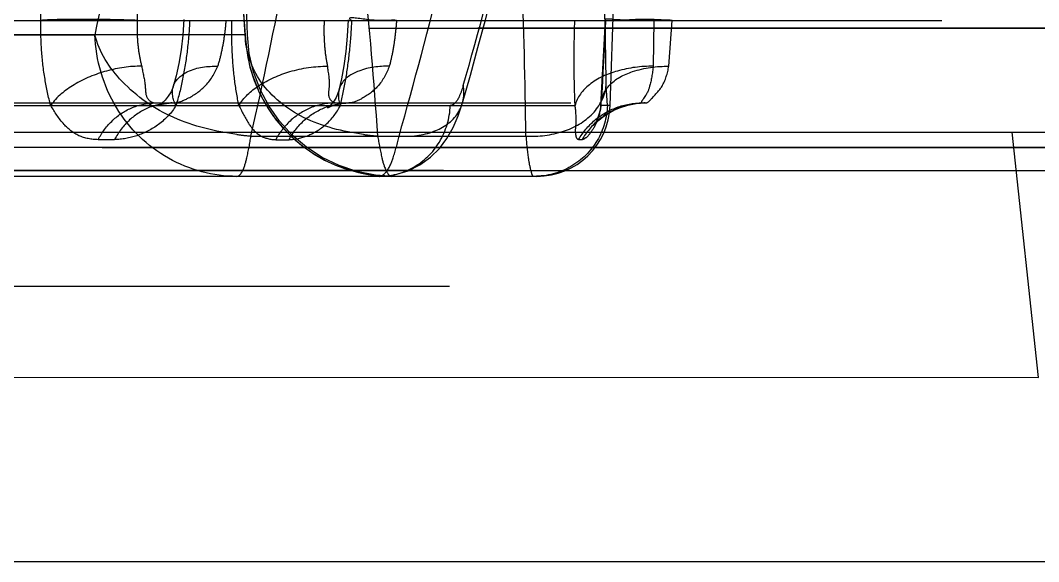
# Model space of a CAD drawing. Header units: millimetres. Extents: x 1236 to 1656, y -100 to 494.
# Drawn here: x 1497.278 to 1498.111, y 347.035 to 347.477 of the extents above; entities that cross this region are included whole.
import ezdxf

# ---------------------------------------------------------------- set-up
doc = ezdxf.new("R2010")
doc.units = ezdxf.units.MM
doc.header["$LTSCALE"] = 0.1
doc.linetypes.add('HIDDENX2', pattern=[19.05, 12.7, -6.35])
doc.layers.add('HIDDEN', color=8, linetype='HIDDENX2')

msp = doc.modelspace()

# ---------------------------------------------------------------- linework, layer by layer
at = {"layer": 'HIDDEN'}
for p, q in [((1497.46417, 347.46549), (1497.44283, 348.07657)), ((1497.29514, 347.47723), (1497.29936, 347.75924)), ((1497.37843, 347.75926), (1497.37397, 347.47722)), ((1497.7609, 347.40758), (1497.77313, 347.75768)), ((1494.85707, 347.47718), (1512.05975, 347.47718)), ((1497.75333, 347.40758), (1497.75699, 347.47727)), ((1497.7967, 347.47718), (1497.79607, 347.43971)), ((1497.80891, 347.43971), (1497.81172, 347.47723)), ((1512.25767, 347.47083), (1474.62074, 347.47083)), ((1476.60823, 347.47076), (1505.5604, 347.47077)), ((1497.46231, 347.46548), (1496.94951, 347.46559)), ((1497.14968, 347.4655), (1497.33945, 347.46549)), ((1497.75861, 347.40758), (1497.75761, 347.42406)), ((1494.55356, 347.40968), (1512.06487, 347.40968)), ((1497.04745, 347.40758), (1497.7322, 347.40758)), ((1497.7609, 347.40758), (1497.75333, 347.40758)), ((1493.43926, 347.3857), (1498.08973, 347.38578)), ((1497.35546, 347.37967), (1497.34198, 347.37967)), ((1497.46701, 347.38263), (1497.69194, 347.38263)), ((1497.48727, 347.37967), (1497.49819, 347.37967)), ((1497.73785, 347.37967), (1497.73506, 347.37967)), ((1498.08973, 347.38578), (1498.15151, 347.38579)), ((1498.11137, 347.18503), (1498.08973, 347.38578)), ((1500.05372, 347.37323), (1493.5352, 347.37332)), ((1493.53531, 347.37339), (1501.43343, 347.37337)), ((1493.43866, 347.35444), (1501.43468, 347.35448)), ((1501.43465, 347.35439), (1493.43911, 347.35447)), ((1497.70094, 347.34967), (1494.67144, 347.34967)), ((1501.43941, 347.25967), (1485.43905, 347.25967)), ((1498.11137, 347.18501), (1493.43928, 347.18519)), ((1493.43917, 347.03521), (1498.17089, 347.03458))]:
    msp.add_line(p, q, dxfattribs=at)
for points in [[(1497.4516, 347.5913), (1497.45375, 347.56963), (1497.45577, 347.54799), (1497.45765, 347.52638), (1497.45941, 347.50479), (1497.46103, 347.48324), (1497.46252, 347.46171)], [(1497.64016, 347.4098), (1497.64649, 347.43237), (1497.65269, 347.45497), (1497.65877, 347.47758), (1497.66471, 347.50021), (1497.67053, 347.52285), (1497.67622, 347.54552)], [(1497.41213, 347.47787), (1497.41127, 347.46524), (1497.40987, 347.45323), (1497.40802, 347.44209), (1497.40581, 347.43198), (1497.40338, 347.42314)], [(1497.54664, 347.47776), (1497.5458, 347.4644), (1497.54453, 347.45176), (1497.54289, 347.44006), (1497.54097, 347.42945), (1497.53887, 347.42017)], [(1497.75697, 347.47743), (1497.75638, 347.46272), (1497.75572, 347.44841), (1497.75499, 347.43476), (1497.7542, 347.42189), (1497.75336, 347.41004)], [(1497.58408, 347.34967), (1497.56886, 347.35064), (1497.55372, 347.35358), (1497.53912, 347.35841), (1497.52533, 347.36504), (1497.51243, 347.37341), (1497.50076, 347.38331), (1497.4904, 347.39468), (1497.48162, 347.40721), (1497.47447, 347.42083), (1497.46915, 347.43515), (1497.46568, 347.45014), (1497.46415, 347.4655)], [(1497.40329, 347.42285), (1497.40169, 347.41888), (1497.39936, 347.41514), (1497.39676, 347.41201), (1497.39423, 347.40958), (1497.39229, 347.40808), (1497.39168, 347.40768), (1497.39238, 347.40799), (1497.39445, 347.40866), (1497.39791, 347.40936), (1497.40267, 347.40968)], [(1497.53878, 347.4198), (1497.53789, 347.41693), (1497.53663, 347.41415), (1497.53504, 347.4115), (1497.53329, 347.40915), (1497.5315, 347.40716), (1497.53025, 347.40601), (1497.52975, 347.40561), (1497.53054, 347.40607), (1497.53272, 347.40709), (1497.5362, 347.40826), (1497.54096, 347.40925), (1497.54711, 347.40968)], [(1497.57215, 347.34967), (1497.58446, 347.35092), (1497.59554, 347.35422), (1497.60518, 347.35902), (1497.61383, 347.36526), (1497.62117, 347.37251), (1497.62735, 347.38063), (1497.63245, 347.3895), (1497.63666, 347.39915), (1497.64017, 347.40984)], [(1497.75336, 347.40993), (1497.75295, 347.40625), (1497.75234, 347.40302), (1497.7516, 347.40018), (1497.75079, 347.39771), (1497.74993, 347.39556), (1497.74911, 347.3938), (1497.74837, 347.39242), (1497.74786, 347.3916), (1497.74776, 347.39144), (1497.74821, 347.392), (1497.74952, 347.39346), (1497.75172, 347.39559), (1497.75495, 347.39825), (1497.75915, 347.40112), (1497.76392, 347.40375), (1497.76931, 347.40606), (1497.77536, 347.40792), (1497.78202, 347.40918), (1497.78961, 347.40968)]]:
    msp.add_lwpolyline(points, dxfattribs=at)
for centre, radius, start, end in [((1493.38412, 348.33185), 4.0491, 347.64535, 349.57708), ((1493.54432, 347.20622), 3.92656, 3.78586, 5.74553), ((1493.61767, 348.57797), 4.18526, 343.99573, 345.8929), ((1493.98315, 347.38353), 3.77468, 0.61516, 2.64732), ((1493.56421, 348.26871), 4.00212, 347.20853, 349.16588), ((1493.79561, 347.13178), 3.78346, 3.80163, 5.83544), ((1493.52201, 348.53478), 4.22623, 344.17987, 346.05712), ((1493.86989, 347.3441), 3.82224, 0.57753, 2.58435), ((1497.58226, 347.46968), 0.12, 183.69075, 270), ((1497.70094, 347.40968), 0.06, 270, 358), ((1497.49162, 347.66246), 0.28091, 262.6198, 264.9727), ((1497.5926, 347.64372), 0.26201, 262.64923, 265.2126)]:
    msp.add_arc(centre, radius, start, end, dxfattribs=at)
for points, knots in [([(1497.58609, 347.47724), (1497.57788, 347.47753), (1497.57208, 347.47576), (1497.54391, 347.48066), (1497.54902, 347.4773), (1497.54957, 347.47724)], [0, 0, 0, 0, 0.621017, 0.958321, 1, 1, 1, 1]), ([(1497.30323, 347.40758), (1497.30128, 347.41468), (1497.29809, 347.42962), (1497.29542, 347.45294), (1497.29502, 347.46904), (1497.29514, 347.47723)], [0, 0, 0, 0, 0.314058, 0.650391, 1, 1, 1, 1]), ([(1497.37397, 347.47722), (1497.36418, 347.47759), (1497.34501, 347.47805), (1497.31873, 347.47807), (1497.30223, 347.47776), (1497.29514, 347.47723)], [0, 0, 0, 0, 0.372566, 0.729538, 1, 1, 1, 1]), ([(1497.37395, 347.47719), (1497.37377, 347.47279), (1497.3738, 347.46413), (1497.37502, 347.45158), (1497.37664, 347.44353), (1497.37767, 347.43971)], [0, 0, 0, 0, 0.349681, 0.686168, 1, 1, 1, 1]), ([(1497.4169, 347.47723), (1497.41653, 347.46904), (1497.41523, 347.45294), (1497.41153, 347.42965), (1497.40785, 347.4147), (1497.40569, 347.40758)], [0, 0, 0, 0, 0.34794, 0.684511, 1, 1, 1, 1]), ([(1497.43992, 347.43971), (1497.44115, 347.44354), (1497.44327, 347.45158), (1497.44553, 347.46413), (1497.44644, 347.4728), (1497.44676, 347.47723)], [0, 0, 0, 0, 0.315866, 0.651518, 1, 1, 1, 1]), ([(1497.45722, 347.40758), (1497.45568, 347.41467), (1497.45322, 347.42957), (1497.45137, 347.45287), (1497.45119, 347.46899), (1497.45136, 347.47726)], [0, 0, 0, 0, 0.310336, 0.645695, 1, 1, 1, 1]), ([(1497.52982, 347.43971), (1497.52901, 347.44356), (1497.52775, 347.45163), (1497.52688, 347.46418), (1497.52696, 347.47283), (1497.52717, 347.47724)], [0, 0, 0, 0, 0.313124, 0.64873, 1, 1, 1, 1]), ([(1497.54014, 347.40758), (1497.54191, 347.41472), (1497.54496, 347.42969), (1497.54807, 347.45296), (1497.54922, 347.46904), (1497.54958, 347.47723)], [0, 0, 0, 0, 0.313462, 0.650284, 1, 1, 1, 1]), ([(1497.5861, 347.47723), (1497.58579, 347.47281), (1497.58495, 347.46415), (1497.58301, 347.45161), (1497.58123, 347.44355), (1497.58021, 347.43971)], [0, 0, 0, 0, 0.349498, 0.68638, 1, 1, 1, 1]), ([(1497.7322, 347.40758), (1497.73188, 347.41478), (1497.73145, 347.42981), (1497.73136, 347.45304), (1497.73168, 347.46905), (1497.73193, 347.47723)], [0, 0, 0, 0, 0.310276, 0.647519, 1, 1, 1, 1]), ([(1497.81172, 347.47724), (1497.80228, 347.47756), (1497.78306, 347.47875), (1497.77342, 347.47679), (1497.75541, 347.47876), (1497.757, 347.47727)], [0, 0, 0, 0, 0.517123, 0.880558, 1, 1, 1, 1]), ([(1497.45554, 347.38388), (1497.43789, 347.38634), (1497.40311, 347.39451), (1497.36126, 347.42312), (1497.34269, 347.45118), (1497.33932, 347.46548)], [0, 0, 0, 0, 0.358153, 0.704852, 1, 1, 1, 1]), ([(1497.45554, 347.34967), (1497.43627, 347.34967), (1497.39649, 347.36023), (1497.35204, 347.40383), (1497.34003, 347.44476), (1497.33932, 347.46548)], [0, 0, 0, 0, 0.322166, 0.65342, 1, 1, 1, 1]), ([(1497.46239, 347.46547), (1497.46308, 347.44564), (1497.47486, 347.40535), (1497.51978, 347.36085), (1497.56149, 347.34967), (1497.58226, 347.34967)], [0, 0, 0, 0, 0.326659, 0.658048, 1, 1, 1, 1]), ([(1497.55908, 347.38387), (1497.54227, 347.3863), (1497.51034, 347.39378), (1497.47287, 347.42304), (1497.46253, 347.45198), (1497.46239, 347.46547)], [0, 0, 0, 0, 0.372159, 0.70447, 1, 1, 1, 1]), ([(1497.37768, 347.43973), (1497.36801, 347.43983), (1497.34861, 347.43694), (1497.32277, 347.42634), (1497.30803, 347.41463), (1497.30323, 347.40758)], [0, 0, 0, 0, 0.347685, 0.693553, 1, 1, 1, 1]), ([(1497.37767, 347.43971), (1497.37849, 347.43424), (1497.38107, 347.42581), (1497.38045, 347.41341), (1497.38654, 347.40968), (1497.38897, 347.40968)], [0, 0, 0, 0, 0.484989, 0.787069, 1, 1, 1, 1]), ([(1497.40569, 347.40758), (1497.4031, 347.41235), (1497.40055, 347.42502), (1497.41751, 347.4387), (1497.43158, 347.43982), (1497.43991, 347.43973)], [0, 0, 0, 0, 0.281639, 0.567652, 1, 1, 1, 1]), ([(1497.4027, 347.40968), (1497.40695, 347.40969), (1497.41671, 347.41357), (1497.43072, 347.42279), (1497.43732, 347.43377), (1497.43992, 347.43971)], [0, 0, 0, 0, 0.255746, 0.609321, 1, 1, 1, 1]), ([(1497.45722, 347.40758), (1497.46096, 347.41419), (1497.47422, 347.42593), (1497.4995, 347.43682), (1497.51941, 347.43983), (1497.52983, 347.43973)], [0, 0, 0, 0, 0.27757, 0.619477, 1, 1, 1, 1]), ([(1497.536, 347.40968), (1497.53409, 347.40968), (1497.52941, 347.4145), (1497.53255, 347.42559), (1497.53031, 347.43426), (1497.52982, 347.43971)], [0, 0, 0, 0, 0.1778, 0.491583, 1, 1, 1, 1]), ([(1497.5802, 347.43973), (1497.57179, 347.43982), (1497.55729, 347.4383), (1497.53816, 347.42682), (1497.53793, 347.4128), (1497.54014, 347.40758)], [0, 0, 0, 0, 0.416097, 0.719775, 1, 1, 1, 1]), ([(1497.58021, 347.43971), (1497.57795, 347.43384), (1497.57227, 347.42299), (1497.5596, 347.41386), (1497.55086, 347.40969), (1497.54713, 347.40968)], [0, 0, 0, 0, 0.405301, 0.759632, 1, 1, 1, 1]), ([(1497.79607, 347.43973), (1497.78623, 347.43982), (1497.76773, 347.43738), (1497.74433, 347.42734), (1497.73355, 347.41432), (1497.7322, 347.40758)], [0, 0, 0, 0, 0.389885, 0.727561, 1, 1, 1, 1]), ([(1497.75333, 347.40758), (1497.75304, 347.41337), (1497.75961, 347.42688), (1497.7813, 347.43747), (1497.79892, 347.43982), (1497.80891, 347.43973)], [0, 0, 0, 0, 0.248621, 0.571588, 1, 1, 1, 1]), ([(1497.79607, 347.43971), (1497.79553, 347.4342), (1497.79361, 347.42353), (1497.79121, 347.41733), (1497.78556, 347.40971), (1497.78682, 347.40968)], [0, 0, 0, 0, 0.523818, 0.881075, 1, 1, 1, 1]), ([(1497.78965, 347.40968), (1497.79174, 347.4097), (1497.79654, 347.41545), (1497.80505, 347.42357), (1497.80769, 347.43408), (1497.80891, 347.43971)], [0, 0, 0, 0, 0.17074, 0.529954, 1, 1, 1, 1]), ([(1497.58816, 347.38263), (1497.59773, 347.38199), (1497.61593, 347.38384), (1497.63871, 347.39891), (1497.64214, 347.41649), (1497.64072, 347.42406)], [0, 0, 0, 0, 0.376093, 0.698147, 1, 1, 1, 1]), ([(1497.64072, 347.42406), (1497.63985, 347.42102), (1497.63803, 347.4159), (1497.63487, 347.40988), (1497.63148, 347.40758), (1497.63006, 347.40758)], [0, 0, 0, 0, 0.46411, 0.792049, 1, 1, 1, 1]), ([(1497.69194, 347.38263), (1497.70225, 347.38195), (1497.72229, 347.3844), (1497.74773, 347.39835), (1497.75698, 347.41558), (1497.75761, 347.42406)], [0, 0, 0, 0, 0.366959, 0.697985, 1, 1, 1, 1]), ([(1497.34198, 347.37967), (1497.33666, 347.37982), (1497.32595, 347.38157), (1497.31253, 347.39247), (1497.30652, 347.40223), (1497.30323, 347.40758)], [0, 0, 0, 0, 0.318541, 0.62411, 1, 1, 1, 1]), ([(1497.34198, 347.37967), (1497.34505, 347.38555), (1497.35305, 347.39625), (1497.36967, 347.40709), (1497.38262, 347.40968), (1497.38899, 347.40968)], [0, 0, 0, 0, 0.340825, 0.671943, 1, 1, 1, 1]), ([(1497.40263, 347.40968), (1497.39636, 347.40968), (1497.38351, 347.40717), (1497.36675, 347.39646), (1497.3586, 347.38567), (1497.35546, 347.37967)], [0, 0, 0, 0, 0.321934, 0.652884, 1, 1, 1, 1]), ([(1497.40569, 347.40758), (1497.40208, 347.40161), (1497.39239, 347.39139), (1497.3745, 347.3822), (1497.36163, 347.37984), (1497.35546, 347.37967)], [0, 0, 0, 0, 0.351675, 0.688857, 1, 1, 1, 1]), ([(1497.45722, 347.40758), (1497.45982, 347.40235), (1497.46411, 347.39313), (1497.47404, 347.38178), (1497.483, 347.37982), (1497.48727, 347.37967)], [0, 0, 0, 0, 0.403699, 0.705144, 1, 1, 1, 1]), ([(1497.53603, 347.40968), (1497.52956, 347.40968), (1497.51635, 347.4072), (1497.49904, 347.39654), (1497.49053, 347.3857), (1497.48727, 347.37967)], [0, 0, 0, 0, 0.324973, 0.656367, 1, 1, 1, 1]), ([(1497.49819, 347.37967), (1497.5014, 347.38558), (1497.5098, 347.39635), (1497.52708, 347.40712), (1497.54046, 347.40968), (1497.54708, 347.40968)], [0, 0, 0, 0, 0.336728, 0.668287, 1, 1, 1, 1]), ([(1497.49819, 347.37967), (1497.50331, 347.37984), (1497.51429, 347.38238), (1497.52941, 347.39171), (1497.5373, 347.40175), (1497.54014, 347.40758)], [0, 0, 0, 0, 0.292852, 0.629273, 1, 1, 1, 1]), ([(1497.57191, 347.34967), (1497.58153, 347.34967), (1497.60142, 347.35493), (1497.62369, 347.37671), (1497.62971, 347.39721), (1497.63006, 347.40758)], [0, 0, 0, 0, 0.321474, 0.653099, 1, 1, 1, 1]), ([(1497.75861, 347.40758), (1497.75827, 347.39769), (1497.7524, 347.37756), (1497.72996, 347.35528), (1497.70908, 347.34967), (1497.69868, 347.34967)], [0, 0, 0, 0, 0.325841, 0.657644, 1, 1, 1, 1]), ([(1497.73506, 347.37967), (1497.73379, 347.37985), (1497.73206, 347.3853), (1497.73354, 347.39385), (1497.73287, 347.40248), (1497.7322, 347.40758)], [0, 0, 0, 0, 0.135293, 0.459327, 1, 1, 1, 1]), ([(1497.73506, 347.37967), (1497.73849, 347.38564), (1497.74752, 347.39648), (1497.76579, 347.40717), (1497.77982, 347.40968), (1497.78681, 347.40968)], [0, 0, 0, 0, 0.330988, 0.663209, 1, 1, 1, 1]), ([(1497.78963, 347.40968), (1497.78277, 347.40968), (1497.76888, 347.40724), (1497.75052, 347.39669), (1497.74135, 347.38576), (1497.73785, 347.37967)], [0, 0, 0, 0, 0.330277, 0.662498, 1, 1, 1, 1]), ([(1497.75333, 347.40758), (1497.7527, 347.40228), (1497.75016, 347.39327), (1497.74434, 347.3842), (1497.7398, 347.37992), (1497.73785, 347.37967)], [0, 0, 0, 0, 0.484896, 0.821698, 1, 1, 1, 1]), ([(1497.45554, 347.34967), (1497.45742, 347.34967), (1497.46139, 347.35573), (1497.46417, 347.36644), (1497.46613, 347.37662), (1497.46701, 347.38263)], [0, 0, 0, 0, 0.158171, 0.490401, 1, 1, 1, 1]), ([(1497.57074, 347.38263), (1497.57162, 347.37662), (1497.57359, 347.36644), (1497.57639, 347.35572), (1497.58037, 347.34967), (1497.58226, 347.34967)], [0, 0, 0, 0, 0.509328, 0.841507, 1, 1, 1, 1]), ([(1497.57191, 347.34967), (1497.57424, 347.34967), (1497.57969, 347.3549), (1497.58409, 347.36644), (1497.58687, 347.37657), (1497.58816, 347.38263)], [0, 0, 0, 0, 0.183148, 0.511065, 1, 1, 1, 1]), ([(1497.69194, 347.38263), (1497.69241, 347.37664), (1497.69338, 347.36621), (1497.69522, 347.35672), (1497.69714, 347.34967), (1497.69868, 347.34967)], [0, 0, 0, 0, 0.52901, 0.864597, 1, 1, 1, 1])]:
    msp.add_open_spline(points, degree=3, knots=knots, dxfattribs=at)

doc.saveas('drawing.dxf')
